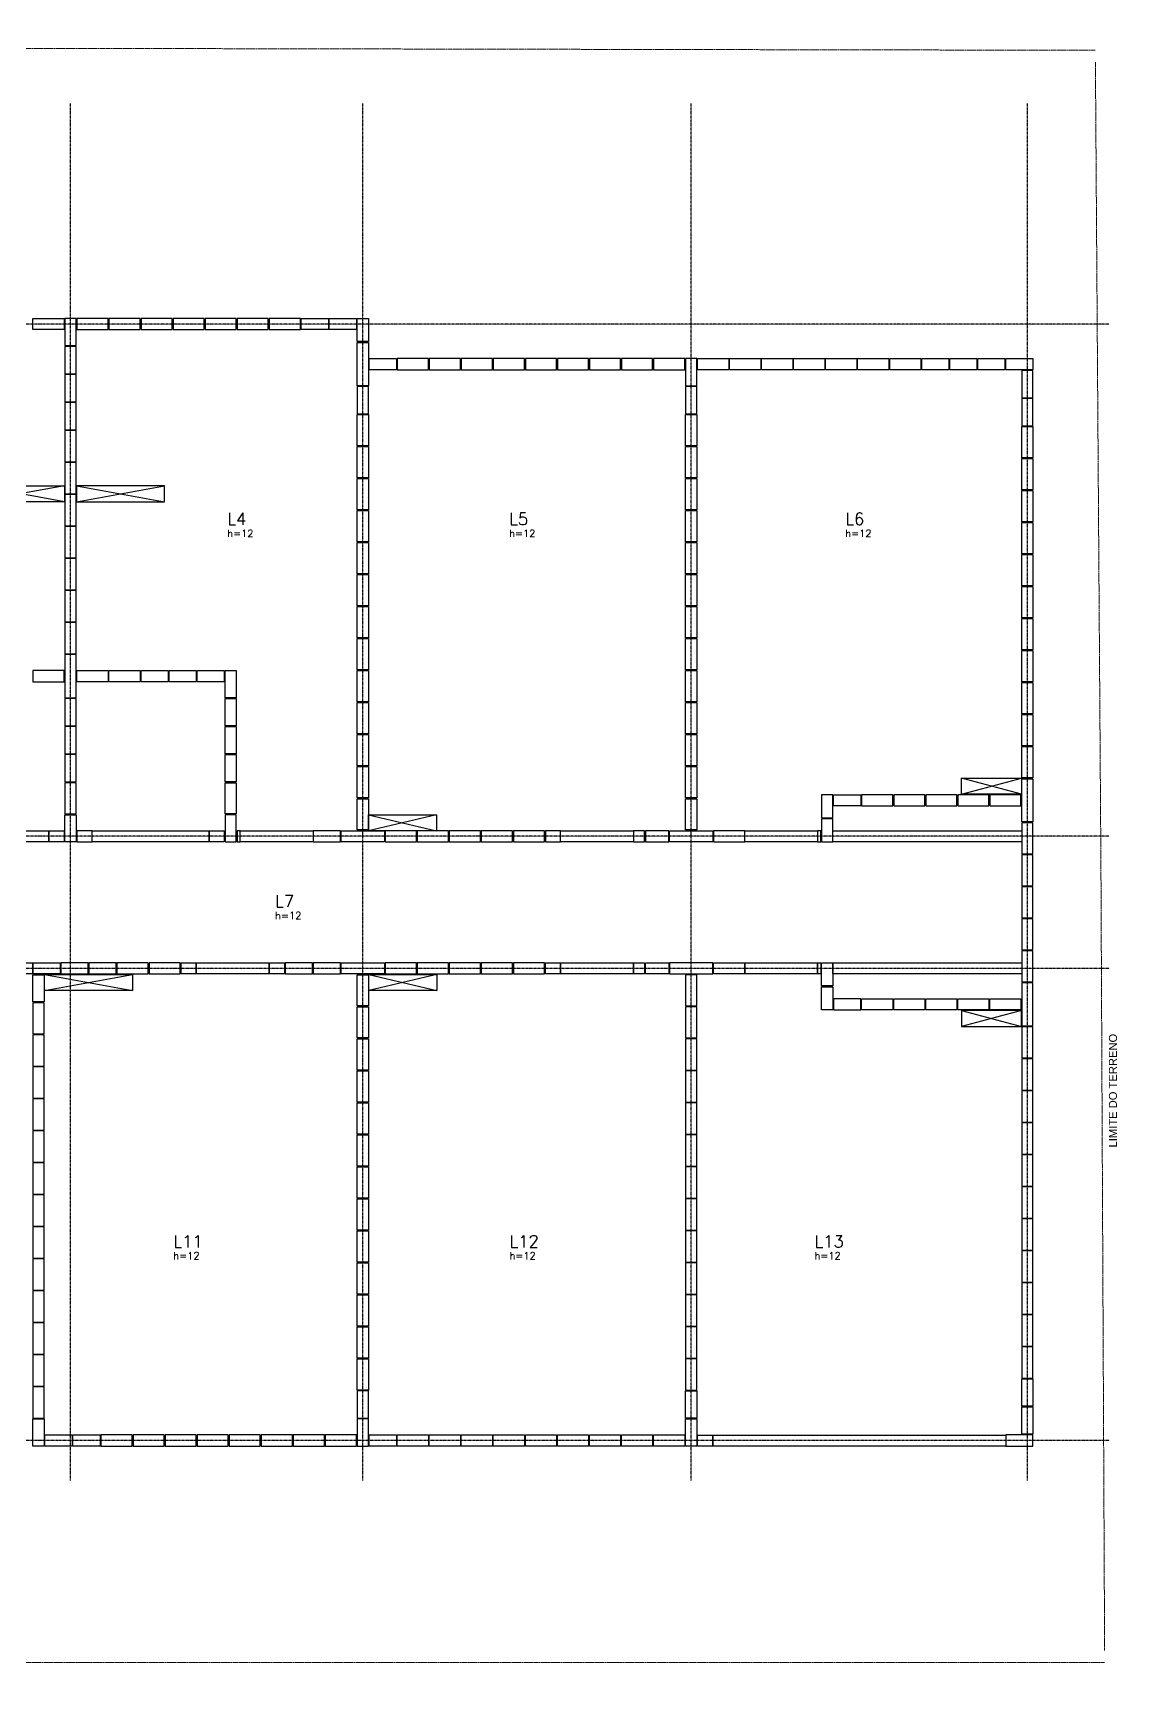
# Model space of a CAD drawing. Extents: x -39962 to 7293, y 37164 to 43490.
# Drawn here: x 1977 to 3331, y 41388 to 43443 of the extents above; entities that cross this region are included whole.
import ezdxf

# ---------------------------------------------------------------- set-up
doc = ezdxf.new("R2010")
doc.units = 0
doc.linetypes.add('AXES', pattern=[0.54, 0.3, -0.08, 0.08, -0.08])
doc.linetypes.add('Double dash', pattern=[55, 20, -5, 10, -5, 10, -5])
doc.layers.get('0').update_dxf_attribs({"linetype": 'CONTINUOUS'})
for name, color, linetype in [('EIXOS', 1, 'AXES'), ('L-D', 2, 'CONTINUOUS'), ('L-N', 4, 'CONTINUOUS'), ('PENA_1', 1, 'CONTINUOUS'), ('VIGA', 3, 'CONTINUOUS')]:
    doc.layers.add(name, color=color, linetype=linetype)
doc.layers.add('GEN-___-___-TXT', color=7, linetype='CONTINUOUS', lineweight=9)
doc.layers.add('TLV-DVI-___-CNT', color=7, linetype='Double dash', lineweight=9)
doc.styles.add('Arial_8', font='arial.ttf', dxfattribs={"height": 87.5})
doc.styles.get("Standard").update_dxf_attribs({"font": 'ROMANS.SHX'})
doc.styles.add('Texto1', font='romans.shx', dxfattribs={"height": 9})

# ---------------------------------------------------------------- blocks, each defined once
blk = doc.blocks.new('Family - ___-2103959-PLANTA INFERIOR 2')
at = {"layer": 'TLV-DVI-___-CNT', "color": 1, "true_color": 0xff0000}
for p, q in [((-48652, 10030), (-48636, 5184)), ((-34123, 10030), (-48652, 10030)), ((-34123, 10030), (-30001, 10030)), ((-30001, 10030), (-17649, 10007)), ((-17579, -196), (-17648, 9857)), ((-48636, 5184), (-48574, 209)), ((-48574, 209), (-48253, -10145)), ((-17533, -9986), (-17579, -196)), ((-48253, -10145), (-43762, -10145)), ((-43762, -10145), (-42134, -10145)), ((-42134, -10145), (-36285, -10123)), ((-36285, -10123), (-34522, -10128)), ((-34522, -10128), (-32077, -10136)), ((-32077, -10136), (-18942, -10136)), ((-18942, -10136), (-17533, -10136))]:
    blk.add_line(p, q, dxfattribs=at)
blk = doc.blocks.new('A$C8a1ee3b4')
at = {"layer": 'TLV-DVI-___-CNT', "color": 1, "true_color": 0xff0000, "xscale": 0.1, "yscale": 0.1, "zscale": 0.1}
blk.add_blockref('Family - ___-2103959-PLANTA INFERIOR 2', (4865.2, 1037.1), dxfattribs=at)
at = {"layer": 'GEN-___-___-TXT', "char_height": 10, "width": 174.768, "attachment_point": 1, "style": 'Arial_8'}
for insert in [(89.4, 2059.4), (195.1, 14.1)]:
    blk.add_mtext('LIMITE DO TERRENO', dxfattribs=dict(at, insert=insert))
at = {"layer": 'GEN-___-___-TXT', "char_height": 10, "width": 174.768, "attachment_point": 1, "rotation": 90, "style": 'Arial_8'}
for insert in [(3117.3, 667), (8.5, 373.9)]:
    blk.add_mtext('LIMITE DO TERRENO', dxfattribs=dict(at, insert=insert))
blk = doc.blocks.new('A$Cf9bf1722')
for points in [[(1084.5, -159), (1194.5, -159), (1194.5, -179), (1084.5, -179)], [(1319.5, -159), (1209.5, -159), (1209.5, -179), (1319.5, -179)], [(414.5, -520), (489.5, -520), (489.5, -540), (414.5, -540)], [(2389.5, -544.5), (2314.5, -544.5), (2314.5, -524.5), (2389.5, -524.5)], [(14.5, -568.7), (99.5, -568.7), (99.5, -588.7), (14.5, -588.7)], [(1574, -570), (1659, -570), (1659, -590), (1574, -590)], [(-25.5, -789), (59.5, -789), (59.5, -769), (-25.5, -769)], [(1169.5, -769.5), (1279.5, -769.5), (1279.5, -789.5), (1169.5, -789.5)], [(1574.5, -769.5), (1659.5, -769.5), (1659.5, -789.5), (1574.5, -789.5)], [(2389.5, -814.5), (2314.5, -814.5), (2314.5, -834.5), (2389.5, -834.5)], [(374.5, -839.5), (449.5, -839.5), (449.5, -859.5), (374.5, -859.5)]]:
    blk.add_lwpolyline(points, close=True)
at = {"layer": 'PENA_1'}
for p, q in [((1194.5, -159), (1084.5, -179)), ((1194.5, -179), (1084.5, -159)), ((1209.5, -159), (1319.5, -179)), ((1209.5, -179), (1319.5, -159)), ((489.5, -540), (414.5, -520)), ((414.5, -540), (489.5, -520)), ((2314.5, -544.5), (2389.5, -524.5)), ((2389.5, -544.5), (2314.5, -524.5)), ((99.5, -588.7), (14.5, -568.7)), ((14.5, -588.7), (99.5, -568.7)), ((1659, -570), (1574, -590)), ((1574, -570), (1659, -590)), ((59.5, -769), (-25.5, -789)), ((-25.5, -769), (59.5, -789)), ((1659.5, -769.5), (1574.5, -789.5)), ((1574.5, -769.5), (1659.5, -789.5)), ((2314.5, -814.5), (2389.5, -834.5)), ((2389.5, -814.5), (2314.5, -834.5)), ((449.5, -839.5), (374.5, -859.5)), ((374.5, -839.5), (449.5, -859.5))]:
    blk.add_line(p, q, dxfattribs=at)
for points in [[(1169.5, -789.5), (1279.5, -769.5)], [(1169.5, -769.5), (1279.5, -789.5)]]:
    blk.add_lwpolyline(points, dxfattribs=at)

msp = doc.modelspace()

# ---------------------------------------------------------------- linework, layer by layer
for points in [[(1976.51, 43086.59), (2015.51, 43086.59), (2015.51, 43072.59), (1976.51, 43072.59), (1976.51, 43086.59)], [(2016.51, 43086.59), (2016.51, 43052.59), (2030.51, 43052.59), (2030.51, 43086.59), (2016.51, 43086.59)], [(2070.51, 43086.59), (2031.51, 43086.59), (2031.51, 43072.59), (2070.51, 43072.59), (2070.51, 43086.59)], [(2110.51, 43086.59), (2071.51, 43086.59), (2071.51, 43072.59), (2110.51, 43072.59), (2110.51, 43086.59)], [(2150.51, 43086.59), (2111.51, 43086.59), (2111.51, 43072.59), (2150.51, 43072.59), (2150.51, 43086.59)], [(2190.51, 43086.59), (2151.51, 43086.59), (2151.51, 43072.59), (2190.51, 43072.59), (2190.51, 43086.59)], [(2230.51, 43086.59), (2191.51, 43086.59), (2191.51, 43072.59), (2230.51, 43072.59), (2230.51, 43086.59)], [(2270.51, 43086.59), (2231.51, 43086.59), (2231.51, 43072.59), (2270.51, 43072.59), (2270.51, 43086.59)], [(2310.51, 43086.59), (2271.51, 43086.59), (2271.51, 43072.59), (2310.51, 43072.59), (2310.51, 43086.59)], [(2311.51, 43086.59), (2345.51, 43086.59), (2345.51, 43072.59), (2311.51, 43072.59), (2311.51, 43086.59)], [(2346.51, 43086.59), (2380.51, 43086.59), (2380.51, 43072.59), (2346.51, 43072.59), (2346.51, 43086.59)], [(2381.51, 43057.59), (2381.51, 43086.59), (2395.51, 43086.59), (2395.51, 43057.59), (2381.51, 43057.59)], [(2016.51, 43051.59), (2016.51, 43017.59), (2030.51, 43017.59), (2030.51, 43051.59), (2016.51, 43051.59)], [(2381.51, 43002.59), (2381.51, 43056.59), (2395.51, 43056.59), (2395.51, 43002.59), (2381.51, 43002.59)], [(2430.51, 43022.59), (2396.51, 43022.59), (2396.51, 43036.59), (2430.51, 43036.59), (2430.51, 43022.59)], [(2431.51, 43022.59), (2470.51, 43022.59), (2470.51, 43036.59), (2431.51, 43036.59), (2431.51, 43022.59)], [(2471.51, 43022.59), (2510.51, 43022.59), (2510.51, 43036.59), (2471.51, 43036.59), (2471.51, 43022.59)], [(2511.51, 43022.59), (2550.51, 43022.59), (2550.51, 43036.59), (2511.51, 43036.59), (2511.51, 43022.59)], [(2551.51, 43022.59), (2590.51, 43022.59), (2590.51, 43036.59), (2551.51, 43036.59), (2551.51, 43022.59)], [(2591.51, 43022.59), (2630.51, 43022.59), (2630.51, 43036.59), (2591.51, 43036.59), (2591.51, 43022.59)], [(2631.51, 43022.59), (2670.51, 43022.59), (2670.51, 43036.59), (2631.51, 43036.59), (2631.51, 43022.59)], [(2671.51, 43022.59), (2710.51, 43022.59), (2710.51, 43036.59), (2671.51, 43036.59), (2671.51, 43022.59)], [(2711.51, 43022.59), (2750.51, 43022.59), (2750.51, 43036.59), (2711.51, 43036.59), (2711.51, 43022.59)], [(2751.51, 43022.59), (2790.51, 43022.59), (2790.51, 43036.59), (2751.51, 43036.59), (2751.51, 43022.59)], [(2791.51, 43036.59), (2791.51, 43002.59), (2805.51, 43002.59), (2805.51, 43036.59), (2791.51, 43036.59)], [(2845.51, 43022.59), (2806.51, 43022.59), (2806.51, 43036.59), (2845.51, 43036.59), (2845.51, 43022.59)], [(2885.51, 43022.59), (2846.51, 43022.59), (2846.51, 43036.59), (2885.51, 43036.59), (2885.51, 43022.59)], [(2925.51, 43022.59), (2886.51, 43022.59), (2886.51, 43036.59), (2925.51, 43036.59), (2925.51, 43022.59)], [(2965.51, 43022.59), (2926.51, 43022.59), (2926.51, 43036.59), (2965.51, 43036.59), (2965.51, 43022.59)], [(3005.51, 43022.59), (2966.51, 43022.59), (2966.51, 43036.59), (3005.51, 43036.59), (3005.51, 43022.59)], [(3045.51, 43022.59), (3006.51, 43022.59), (3006.51, 43036.59), (3045.51, 43036.59), (3045.51, 43022.59)], [(3085.51, 43022.59), (3046.51, 43022.59), (3046.51, 43036.59), (3085.51, 43036.59), (3085.51, 43022.59)], [(3120.51, 43022.59), (3086.51, 43022.59), (3086.51, 43036.59), (3120.51, 43036.59), (3120.51, 43022.59)], [(3155.51, 43022.59), (3121.51, 43022.59), (3121.51, 43036.59), (3155.51, 43036.59), (3155.51, 43022.59)], [(3190.51, 43022.59), (3156.51, 43022.59), (3156.51, 43036.59), (3190.51, 43036.59), (3190.51, 43022.59)], [(3225.51, 43022.59), (3191.51, 43022.59), (3191.51, 43036.59), (3225.51, 43036.59), (3225.51, 43022.59)], [(2016.51, 43016.59), (2016.51, 42982.59), (2030.51, 42982.59), (2030.51, 43016.59), (2016.51, 43016.59)], [(2381.51, 43001.59), (2381.51, 42967.59), (2395.51, 42967.59), (2395.51, 43001.59), (2381.51, 43001.59)], [(2791.51, 43001.59), (2791.51, 42967.59), (2805.51, 42967.59), (2805.51, 43001.59), (2791.51, 43001.59)], [(3225.51, 42987.59), (3225.51, 43021.59), (3211.51, 43021.59), (3211.51, 42987.59), (3225.51, 42987.59)], [(2016.51, 42981.59), (2016.51, 42947.59), (2030.51, 42947.59), (2030.51, 42981.59), (2016.51, 42981.59)], [(3225.51, 42952.59), (3225.51, 42986.59), (3211.51, 42986.59), (3211.51, 42952.59), (3225.51, 42952.59)], [(2395.51, 42966.59), (2395.51, 42927.59), (2381.51, 42927.59), (2381.51, 42966.59), (2395.51, 42966.59)], [(2805.51, 42966.59), (2805.51, 42927.59), (2791.51, 42927.59), (2791.51, 42966.59), (2805.51, 42966.59)], [(2016.51, 42946.59), (2016.51, 42907.59), (2030.51, 42907.59), (2030.51, 42946.59), (2016.51, 42946.59)], [(3225.51, 42951.59), (3225.51, 42912.59), (3211.51, 42912.59), (3211.51, 42951.59), (3225.51, 42951.59)], [(2395.51, 42926.59), (2395.51, 42887.59), (2381.51, 42887.59), (2381.51, 42926.59), (2395.51, 42926.59)], [(2805.51, 42926.59), (2805.51, 42887.59), (2791.51, 42887.59), (2791.51, 42926.59), (2805.51, 42926.59)], [(2016.51, 42906.59), (2016.51, 42867.59), (2030.51, 42867.59), (2030.51, 42906.59), (2016.51, 42906.59)], [(3225.51, 42911.59), (3225.51, 42872.59), (3211.51, 42872.59), (3211.51, 42911.59), (3225.51, 42911.59)], [(2395.51, 42886.59), (2395.51, 42847.59), (2381.51, 42847.59), (2381.51, 42886.59), (2395.51, 42886.59)], [(2805.51, 42886.59), (2805.51, 42847.59), (2791.51, 42847.59), (2791.51, 42886.59), (2805.51, 42886.59)], [(2016.51, 42866.59), (2016.51, 42827.59), (2030.51, 42827.59), (2030.51, 42866.59), (2016.51, 42866.59)], [(3225.51, 42871.59), (3225.51, 42832.59), (3211.51, 42832.59), (3211.51, 42871.59), (3225.51, 42871.59)], [(2395.51, 42846.59), (2395.51, 42807.59), (2381.51, 42807.59), (2381.51, 42846.59), (2395.51, 42846.59)], [(2805.51, 42846.59), (2805.51, 42807.59), (2791.51, 42807.59), (2791.51, 42846.59), (2805.51, 42846.59)], [(2016.51, 42826.59), (2016.51, 42787.59), (2030.51, 42787.59), (2030.51, 42826.59), (2016.51, 42826.59)], [(3225.51, 42831.59), (3225.51, 42792.59), (3211.51, 42792.59), (3211.51, 42831.59), (3225.51, 42831.59)], [(2395.51, 42806.59), (2395.51, 42767.59), (2381.51, 42767.59), (2381.51, 42806.59), (2395.51, 42806.59)], [(2805.51, 42806.59), (2805.51, 42767.59), (2791.51, 42767.59), (2791.51, 42806.59), (2805.51, 42806.59)], [(2016.51, 42786.59), (2016.51, 42747.59), (2030.51, 42747.59), (2030.51, 42786.59), (2016.51, 42786.59)], [(3225.51, 42791.59), (3225.51, 42752.59), (3211.51, 42752.59), (3211.51, 42791.59), (3225.51, 42791.59)], [(2395.51, 42766.59), (2395.51, 42727.59), (2381.51, 42727.59), (2381.51, 42766.59), (2395.51, 42766.59)], [(2805.51, 42766.59), (2805.51, 42727.59), (2791.51, 42727.59), (2791.51, 42766.59), (2805.51, 42766.59)], [(2016.51, 42746.59), (2016.51, 42707.59), (2030.51, 42707.59), (2030.51, 42746.59), (2016.51, 42746.59)], [(3225.51, 42751.59), (3225.51, 42712.59), (3211.51, 42712.59), (3211.51, 42751.59), (3225.51, 42751.59)], [(2395.51, 42726.59), (2395.51, 42687.59), (2381.51, 42687.59), (2381.51, 42726.59), (2395.51, 42726.59)], [(2805.51, 42726.59), (2805.51, 42687.59), (2791.51, 42687.59), (2791.51, 42726.59), (2805.51, 42726.59)], [(2016.51, 42706.59), (2016.51, 42667.59), (2030.51, 42667.59), (2030.51, 42706.59), (2016.51, 42706.59)], [(3225.51, 42711.59), (3225.51, 42672.59), (3211.51, 42672.59), (3211.51, 42711.59), (3225.51, 42711.59)], [(2395.51, 42686.59), (2395.51, 42647.59), (2381.51, 42647.59), (2381.51, 42686.59), (2395.51, 42686.59)], [(2805.51, 42686.59), (2805.51, 42647.59), (2791.51, 42647.59), (2791.51, 42686.59), (2805.51, 42686.59)], [(2016.51, 42666.59), (2016.51, 42612.59), (2030.51, 42612.59), (2030.51, 42666.59), (2016.51, 42666.59)], [(3225.51, 42671.59), (3225.51, 42632.59), (3211.51, 42632.59), (3211.51, 42671.59), (3225.51, 42671.59)], [(1976.51, 42632.59), (2015.51, 42632.59), (2015.51, 42646.59), (1976.51, 42646.59), (1976.51, 42632.59)], [(2070.51, 42632.59), (2031.51, 42632.59), (2031.51, 42646.59), (2070.51, 42646.59), (2070.51, 42632.59)], [(2110.51, 42632.59), (2071.51, 42632.59), (2071.51, 42646.59), (2110.51, 42646.59), (2110.51, 42632.59)], [(2111.51, 42646.59), (2145.51, 42646.59), (2145.51, 42632.59), (2111.51, 42632.59), (2111.51, 42646.59)], [(2146.51, 42646.59), (2180.51, 42646.59), (2180.51, 42632.59), (2146.51, 42632.59), (2146.51, 42646.59)], [(2181.51, 42646.59), (2215.51, 42646.59), (2215.51, 42632.59), (2181.51, 42632.59), (2181.51, 42646.59)], [(2230.51, 42646.59), (2230.51, 42612.59), (2216.51, 42612.59), (2216.51, 42646.59), (2230.51, 42646.59)], [(2395.51, 42646.59), (2395.51, 42607.59), (2381.51, 42607.59), (2381.51, 42646.59), (2395.51, 42646.59)], [(2805.51, 42646.59), (2805.51, 42607.59), (2791.51, 42607.59), (2791.51, 42646.59), (2805.51, 42646.59)], [(3225.51, 42631.59), (3225.51, 42592.59), (3211.51, 42592.59), (3211.51, 42631.59), (3225.51, 42631.59)], [(2016.51, 42611.59), (2016.51, 42577.59), (2030.51, 42577.59), (2030.51, 42611.59), (2016.51, 42611.59)], [(2230.51, 42611.59), (2230.51, 42577.59), (2216.51, 42577.59), (2216.51, 42611.59), (2230.51, 42611.59)], [(2395.51, 42606.59), (2395.51, 42567.59), (2381.51, 42567.59), (2381.51, 42606.59), (2395.51, 42606.59)], [(2805.51, 42606.59), (2805.51, 42567.59), (2791.51, 42567.59), (2791.51, 42606.59), (2805.51, 42606.59)], [(3225.51, 42591.59), (3225.51, 42552.59), (3211.51, 42552.59), (3211.51, 42591.59), (3225.51, 42591.59)], [(2016.51, 42576.59), (2016.51, 42542.59), (2030.51, 42542.59), (2030.51, 42576.59), (2016.51, 42576.59)], [(2230.51, 42576.59), (2230.51, 42542.59), (2216.51, 42542.59), (2216.51, 42576.59), (2230.51, 42576.59)], [(2395.51, 42566.59), (2395.51, 42527.59), (2381.51, 42527.59), (2381.51, 42566.59), (2395.51, 42566.59)], [(2805.51, 42566.59), (2805.51, 42527.59), (2791.51, 42527.59), (2791.51, 42566.59), (2805.51, 42566.59)], [(3225.51, 42551.59), (3225.51, 42512.59), (3211.51, 42512.59), (3211.51, 42551.59), (3225.51, 42551.59)], [(2016.51, 42541.59), (2016.51, 42507.59), (2030.51, 42507.59), (2030.51, 42541.59), (2016.51, 42541.59)], [(2230.51, 42541.59), (2230.51, 42507.59), (2216.51, 42507.59), (2216.51, 42541.59), (2230.51, 42541.59)], [(2395.51, 42526.59), (2395.51, 42487.59), (2381.51, 42487.59), (2381.51, 42526.59), (2395.51, 42526.59)], [(2805.51, 42526.59), (2805.51, 42487.59), (2791.51, 42487.59), (2791.51, 42526.59), (2805.51, 42526.59)], [(3211.51, 42457.59), (3211.51, 42511.59), (3225.51, 42511.59), (3225.51, 42457.59), (3211.51, 42457.59)], [(2016.51, 42506.59), (2016.51, 42467.59), (2030.51, 42467.59), (2030.51, 42506.59), (2016.51, 42506.59)], [(2230.51, 42506.59), (2230.51, 42467.59), (2216.51, 42467.59), (2216.51, 42506.59), (2230.51, 42506.59)], [(2975.51, 42462.59), (2975.51, 42491.59), (2961.51, 42491.59), (2961.51, 42462.59), (2975.51, 42462.59)], [(3010.51, 42477.59), (2976.51, 42477.59), (2976.51, 42491.59), (3010.51, 42491.59), (3010.51, 42477.59)], [(3011.51, 42477.59), (3050.51, 42477.59), (3050.51, 42491.59), (3011.51, 42491.59), (3011.51, 42477.59)], [(3051.51, 42477.59), (3090.51, 42477.59), (3090.51, 42491.59), (3051.51, 42491.59), (3051.51, 42477.59)], [(3091.51, 42477.59), (3130.51, 42477.59), (3130.51, 42491.59), (3091.51, 42491.59), (3091.51, 42477.59)], [(3131.51, 42477.59), (3170.51, 42477.59), (3170.51, 42491.59), (3131.51, 42491.59), (3131.51, 42477.59)], [(3171.51, 42477.59), (3210.51, 42477.59), (3210.51, 42491.59), (3171.51, 42491.59), (3171.51, 42477.59)], [(2395.51, 42486.59), (2395.51, 42447.59), (2381.51, 42447.59), (2381.51, 42486.59), (2395.51, 42486.59)], [(2805.51, 42486.59), (2805.51, 42447.59), (2791.51, 42447.59), (2791.51, 42486.59), (2805.51, 42486.59)], [(1996.51, 42446.59), (2015.51, 42446.59), (2015.51, 42432.59), (1996.51, 42432.59), (1996.51, 42446.59)], [(2016.51, 42432.59), (2016.51, 42466.59), (2030.51, 42466.59), (2030.51, 42432.59), (2016.51, 42432.59)], [(2050.51, 42446.59), (2031.51, 42446.59), (2031.51, 42432.59), (2050.51, 42432.59), (2050.51, 42446.59)], [(2196.51, 42446.59), (2215.51, 42446.59), (2215.51, 42432.59), (2196.51, 42432.59), (2196.51, 42446.59)], [(2230.51, 42432.59), (2230.51, 42466.59), (2216.51, 42466.59), (2216.51, 42432.59), (2230.51, 42432.59)], [(2231.51, 42432.59), (2235.51, 42432.59), (2235.51, 42446.59), (2231.51, 42446.59), (2231.51, 42432.59)], [(2360.51, 42446.59), (2326.51, 42446.59), (2326.51, 42432.59), (2360.51, 42432.59), (2360.51, 42446.59)], [(2361.51, 42446.59), (2415.51, 42446.59), (2415.51, 42432.59), (2361.51, 42432.59), (2361.51, 42446.59)], [(2416.51, 42432.59), (2455.51, 42432.59), (2455.51, 42446.59), (2416.51, 42446.59), (2416.51, 42432.59)], [(2456.51, 42432.59), (2495.51, 42432.59), (2495.51, 42446.59), (2456.51, 42446.59), (2456.51, 42432.59)], [(2496.51, 42432.59), (2535.51, 42432.59), (2535.51, 42446.59), (2496.51, 42446.59), (2496.51, 42432.59)], [(2536.51, 42432.59), (2575.51, 42432.59), (2575.51, 42446.59), (2536.51, 42446.59), (2536.51, 42432.59)], [(2576.51, 42432.59), (2615.51, 42432.59), (2615.51, 42446.59), (2576.51, 42446.59), (2576.51, 42432.59)], [(2635.51, 42446.59), (2616.51, 42446.59), (2616.51, 42432.59), (2635.51, 42432.59), (2635.51, 42446.59)], [(2726.51, 42432.59), (2740.51, 42432.59), (2740.51, 42446.59), (2726.51, 42446.59), (2726.51, 42432.59)], [(2770.51, 42446.59), (2741.51, 42446.59), (2741.51, 42432.59), (2770.51, 42432.59), (2770.51, 42446.59)], [(2771.51, 42446.59), (2825.51, 42446.59), (2825.51, 42432.59), (2771.51, 42432.59), (2771.51, 42446.59)], [(2826.51, 42432.59), (2865.51, 42432.59), (2865.51, 42446.59), (2826.51, 42446.59), (2826.51, 42432.59)], [(2956.51, 42432.59), (2960.51, 42432.59), (2960.51, 42446.59), (2956.51, 42446.59), (2956.51, 42432.59)], [(2975.51, 42432.59), (2975.51, 42461.59), (2961.51, 42461.59), (2961.51, 42432.59), (2975.51, 42432.59)], [(3211.51, 42456.59), (3211.51, 42417.59), (3225.51, 42417.59), (3225.51, 42456.59), (3211.51, 42456.59)], [(3211.51, 42416.59), (3211.51, 42377.59), (3225.51, 42377.59), (3225.51, 42416.59), (3211.51, 42416.59)], [(3211.51, 42376.59), (3211.51, 42337.59), (3225.51, 42337.59), (3225.51, 42376.59), (3211.51, 42376.59)], [(3211.51, 42336.59), (3211.51, 42297.59), (3225.51, 42297.59), (3225.51, 42336.59), (3211.51, 42336.59)], [(3211.51, 42296.59), (3211.51, 42257.59), (3225.51, 42257.59), (3225.51, 42296.59), (3211.51, 42296.59)], [(1976.51, 42281.59), (2010.51, 42281.59), (2010.51, 42267.59), (1976.51, 42267.59), (1976.51, 42281.59)], [(1976.51, 42232.59), (1976.51, 42266.59), (1990.51, 42266.59), (1990.51, 42232.59), (1976.51, 42232.59)], [(2011.51, 42267.59), (2045.51, 42267.59), (2045.51, 42281.59), (2011.51, 42281.59), (2011.51, 42267.59)], [(2046.51, 42267.59), (2080.51, 42267.59), (2080.51, 42281.59), (2046.51, 42281.59), (2046.51, 42267.59)], [(2081.51, 42267.59), (2120.51, 42267.59), (2120.51, 42281.59), (2081.51, 42281.59), (2081.51, 42267.59)], [(2121.51, 42267.59), (2160.51, 42267.59), (2160.51, 42281.59), (2121.51, 42281.59), (2121.51, 42267.59)], [(2161.51, 42281.59), (2180.51, 42281.59), (2180.51, 42267.59), (2161.51, 42267.59), (2161.51, 42281.59)], [(2271.51, 42281.59), (2290.51, 42281.59), (2290.51, 42267.59), (2271.51, 42267.59), (2271.51, 42281.59)], [(2325.51, 42281.59), (2291.51, 42281.59), (2291.51, 42267.59), (2325.51, 42267.59), (2325.51, 42281.59)], [(2360.51, 42281.59), (2326.51, 42281.59), (2326.51, 42267.59), (2360.51, 42267.59), (2360.51, 42281.59)], [(2361.51, 42281.59), (2415.51, 42281.59), (2415.51, 42267.59), (2361.51, 42267.59), (2361.51, 42281.59)], [(2395.51, 42266.59), (2395.51, 42227.59), (2381.51, 42227.59), (2381.51, 42266.59), (2395.51, 42266.59)], [(2416.51, 42267.59), (2455.51, 42267.59), (2455.51, 42281.59), (2416.51, 42281.59), (2416.51, 42267.59)], [(2456.51, 42267.59), (2495.51, 42267.59), (2495.51, 42281.59), (2456.51, 42281.59), (2456.51, 42267.59)], [(2496.51, 42267.59), (2535.51, 42267.59), (2535.51, 42281.59), (2496.51, 42281.59), (2496.51, 42267.59)], [(2536.51, 42267.59), (2575.51, 42267.59), (2575.51, 42281.59), (2536.51, 42281.59), (2536.51, 42267.59)], [(2576.51, 42267.59), (2615.51, 42267.59), (2615.51, 42281.59), (2576.51, 42281.59), (2576.51, 42267.59)], [(2616.51, 42281.59), (2635.51, 42281.59), (2635.51, 42267.59), (2616.51, 42267.59), (2616.51, 42281.59)], [(2726.51, 42281.59), (2740.51, 42281.59), (2740.51, 42267.59), (2726.51, 42267.59), (2726.51, 42281.59)], [(2770.51, 42267.59), (2741.51, 42267.59), (2741.51, 42281.59), (2770.51, 42281.59), (2770.51, 42267.59)], [(2771.51, 42267.59), (2825.51, 42267.59), (2825.51, 42281.59), (2771.51, 42281.59), (2771.51, 42267.59)], [(2805.51, 42227.59), (2805.51, 42266.59), (2791.51, 42266.59), (2791.51, 42227.59), (2805.51, 42227.59)], [(2826.51, 42281.59), (2865.51, 42281.59), (2865.51, 42267.59), (2826.51, 42267.59), (2826.51, 42281.59)], [(2956.51, 42281.59), (2960.51, 42281.59), (2960.51, 42267.59), (2956.51, 42267.59), (2956.51, 42281.59)], [(2975.51, 42281.59), (2975.51, 42252.59), (2961.51, 42252.59), (2961.51, 42281.59), (2975.51, 42281.59)], [(2975.51, 42251.59), (2975.51, 42222.59), (2961.51, 42222.59), (2961.51, 42251.59), (2975.51, 42251.59)], [(3211.51, 42256.59), (3211.51, 42202.59), (3225.51, 42202.59), (3225.51, 42256.59), (3211.51, 42256.59)], [(1990.51, 42192.59), (1990.51, 42231.59), (1976.51, 42231.59), (1976.51, 42192.59), (1990.51, 42192.59)], [(2395.51, 42226.59), (2395.51, 42187.59), (2381.51, 42187.59), (2381.51, 42226.59), (2395.51, 42226.59)], [(2805.51, 42187.59), (2805.51, 42226.59), (2791.51, 42226.59), (2791.51, 42187.59), (2805.51, 42187.59)], [(3010.51, 42236.59), (2976.51, 42236.59), (2976.51, 42222.59), (3010.51, 42222.59), (3010.51, 42236.59)], [(3011.51, 42236.59), (3050.51, 42236.59), (3050.51, 42222.59), (3011.51, 42222.59), (3011.51, 42236.59)], [(3051.51, 42236.59), (3090.51, 42236.59), (3090.51, 42222.59), (3051.51, 42222.59), (3051.51, 42236.59)], [(3091.51, 42236.59), (3130.51, 42236.59), (3130.51, 42222.59), (3091.51, 42222.59), (3091.51, 42236.59)], [(3131.51, 42236.59), (3170.51, 42236.59), (3170.51, 42222.59), (3131.51, 42222.59), (3131.51, 42236.59)], [(3171.51, 42236.59), (3210.51, 42236.59), (3210.51, 42222.59), (3171.51, 42222.59), (3171.51, 42236.59)], [(3225.51, 42162.59), (3225.51, 42201.59), (3211.51, 42201.59), (3211.51, 42162.59), (3225.51, 42162.59)], [(1990.51, 42152.59), (1990.51, 42191.59), (1976.51, 42191.59), (1976.51, 42152.59), (1990.51, 42152.59)], [(2395.51, 42186.59), (2395.51, 42147.59), (2381.51, 42147.59), (2381.51, 42186.59), (2395.51, 42186.59)], [(2805.51, 42147.59), (2805.51, 42186.59), (2791.51, 42186.59), (2791.51, 42147.59), (2805.51, 42147.59)], [(3225.51, 42122.59), (3225.51, 42161.59), (3211.51, 42161.59), (3211.51, 42122.59), (3225.51, 42122.59)], [(1990.51, 42112.59), (1990.51, 42151.59), (1976.51, 42151.59), (1976.51, 42112.59), (1990.51, 42112.59)], [(2395.51, 42146.59), (2395.51, 42107.59), (2381.51, 42107.59), (2381.51, 42146.59), (2395.51, 42146.59)], [(2805.51, 42107.59), (2805.51, 42146.59), (2791.51, 42146.59), (2791.51, 42107.59), (2805.51, 42107.59)], [(3225.51, 42082.59), (3225.51, 42121.59), (3211.51, 42121.59), (3211.51, 42082.59), (3225.51, 42082.59)], [(1990.51, 42072.59), (1990.51, 42111.59), (1976.51, 42111.59), (1976.51, 42072.59), (1990.51, 42072.59)], [(2395.51, 42106.59), (2395.51, 42067.59), (2381.51, 42067.59), (2381.51, 42106.59), (2395.51, 42106.59)], [(2805.51, 42067.59), (2805.51, 42106.59), (2791.51, 42106.59), (2791.51, 42067.59), (2805.51, 42067.59)], [(3225.51, 42042.59), (3225.51, 42081.59), (3211.51, 42081.59), (3211.51, 42042.59), (3225.51, 42042.59)], [(1990.51, 42032.59), (1990.51, 42071.59), (1976.51, 42071.59), (1976.51, 42032.59), (1990.51, 42032.59)], [(2395.51, 42066.59), (2395.51, 42027.59), (2381.51, 42027.59), (2381.51, 42066.59), (2395.51, 42066.59)], [(2805.51, 42027.59), (2805.51, 42066.59), (2791.51, 42066.59), (2791.51, 42027.59), (2805.51, 42027.59)], [(3225.51, 42002.59), (3225.51, 42041.59), (3211.51, 42041.59), (3211.51, 42002.59), (3225.51, 42002.59)], [(1990.51, 41992.59), (1990.51, 42031.59), (1976.51, 42031.59), (1976.51, 41992.59), (1990.51, 41992.59)], [(2395.51, 42026.59), (2395.51, 41987.59), (2381.51, 41987.59), (2381.51, 42026.59), (2395.51, 42026.59)], [(2805.51, 41987.59), (2805.51, 42026.59), (2791.51, 42026.59), (2791.51, 41987.59), (2805.51, 41987.59)], [(3225.51, 41962.59), (3225.51, 42001.59), (3211.51, 42001.59), (3211.51, 41962.59), (3225.51, 41962.59)], [(1990.51, 41952.59), (1990.51, 41991.59), (1976.51, 41991.59), (1976.51, 41952.59), (1990.51, 41952.59)], [(2395.51, 41986.59), (2395.51, 41947.59), (2381.51, 41947.59), (2381.51, 41986.59), (2395.51, 41986.59)], [(2805.51, 41947.59), (2805.51, 41986.59), (2791.51, 41986.59), (2791.51, 41947.59), (2805.51, 41947.59)], [(3225.51, 41922.59), (3225.51, 41961.59), (3211.51, 41961.59), (3211.51, 41922.59), (3225.51, 41922.59)], [(1990.51, 41912.59), (1990.51, 41951.59), (1976.51, 41951.59), (1976.51, 41912.59), (1990.51, 41912.59)], [(2395.51, 41946.59), (2395.51, 41907.59), (2381.51, 41907.59), (2381.51, 41946.59), (2395.51, 41946.59)], [(2805.51, 41907.59), (2805.51, 41946.59), (2791.51, 41946.59), (2791.51, 41907.59), (2805.51, 41907.59)], [(3225.51, 41882.59), (3225.51, 41921.59), (3211.51, 41921.59), (3211.51, 41882.59), (3225.51, 41882.59)], [(1990.51, 41872.59), (1990.51, 41911.59), (1976.51, 41911.59), (1976.51, 41872.59), (1990.51, 41872.59)], [(2395.51, 41906.59), (2395.51, 41867.59), (2381.51, 41867.59), (2381.51, 41906.59), (2395.51, 41906.59)], [(2805.51, 41867.59), (2805.51, 41906.59), (2791.51, 41906.59), (2791.51, 41867.59), (2805.51, 41867.59)], [(1990.51, 41832.59), (1990.51, 41871.59), (1976.51, 41871.59), (1976.51, 41832.59), (1990.51, 41832.59)], [(3225.51, 41842.59), (3225.51, 41881.59), (3211.51, 41881.59), (3211.51, 41842.59), (3225.51, 41842.59)], [(2395.51, 41866.59), (2395.51, 41827.59), (2381.51, 41827.59), (2381.51, 41866.59), (2395.51, 41866.59)], [(2805.51, 41827.59), (2805.51, 41866.59), (2791.51, 41866.59), (2791.51, 41827.59), (2805.51, 41827.59)], [(1990.51, 41792.59), (1990.51, 41831.59), (1976.51, 41831.59), (1976.51, 41792.59), (1990.51, 41792.59)], [(3225.51, 41802.59), (3225.51, 41841.59), (3211.51, 41841.59), (3211.51, 41802.59), (3225.51, 41802.59)], [(2395.51, 41826.59), (2395.51, 41787.59), (2381.51, 41787.59), (2381.51, 41826.59), (2395.51, 41826.59)], [(2805.51, 41787.59), (2805.51, 41826.59), (2791.51, 41826.59), (2791.51, 41787.59), (2805.51, 41787.59)], [(1990.51, 41752.59), (1990.51, 41791.59), (1976.51, 41791.59), (1976.51, 41752.59), (1990.51, 41752.59)], [(3225.51, 41762.59), (3225.51, 41801.59), (3211.51, 41801.59), (3211.51, 41762.59), (3225.51, 41762.59)], [(2395.51, 41786.59), (2395.51, 41747.59), (2381.51, 41747.59), (2381.51, 41786.59), (2395.51, 41786.59)], [(2805.51, 41747.59), (2805.51, 41786.59), (2791.51, 41786.59), (2791.51, 41747.59), (2805.51, 41747.59)], [(1990.51, 41712.59), (1990.51, 41751.59), (1976.51, 41751.59), (1976.51, 41712.59), (1990.51, 41712.59)], [(3225.51, 41761.59), (3225.51, 41727.59), (3211.51, 41727.59), (3211.51, 41761.59), (3225.51, 41761.59)], [(2395.51, 41712.59), (2395.51, 41746.59), (2381.51, 41746.59), (2381.51, 41712.59), (2395.51, 41712.59)], [(2791.51, 41712.59), (2791.51, 41746.59), (2805.51, 41746.59), (2805.51, 41712.59), (2791.51, 41712.59)], [(1976.51, 41677.59), (1976.51, 41711.59), (1990.51, 41711.59), (1990.51, 41677.59), (1976.51, 41677.59)], [(2395.51, 41677.59), (2395.51, 41711.59), (2381.51, 41711.59), (2381.51, 41677.59), (2395.51, 41677.59)], [(2791.51, 41677.59), (2791.51, 41711.59), (2805.51, 41711.59), (2805.51, 41677.59), (2791.51, 41677.59)], [(3225.51, 41726.59), (3225.51, 41692.59), (3211.51, 41692.59), (3211.51, 41726.59), (3225.51, 41726.59)], [(2025.51, 41677.59), (1991.51, 41677.59), (1991.51, 41691.59), (2025.51, 41691.59), (2025.51, 41677.59)], [(2060.51, 41677.59), (2026.51, 41677.59), (2026.51, 41691.59), (2060.51, 41691.59), (2060.51, 41677.59)], [(2061.51, 41677.59), (2100.51, 41677.59), (2100.51, 41691.59), (2061.51, 41691.59), (2061.51, 41677.59)], [(2101.51, 41677.59), (2140.51, 41677.59), (2140.51, 41691.59), (2101.51, 41691.59), (2101.51, 41677.59)], [(2141.51, 41677.59), (2180.51, 41677.59), (2180.51, 41691.59), (2141.51, 41691.59), (2141.51, 41677.59)], [(2181.51, 41677.59), (2220.51, 41677.59), (2220.51, 41691.59), (2181.51, 41691.59), (2181.51, 41677.59)], [(2221.51, 41677.59), (2260.51, 41677.59), (2260.51, 41691.59), (2221.51, 41691.59), (2221.51, 41677.59)], [(2261.51, 41677.59), (2300.51, 41677.59), (2300.51, 41691.59), (2261.51, 41691.59), (2261.51, 41677.59)], [(2301.51, 41677.59), (2340.51, 41677.59), (2340.51, 41691.59), (2301.51, 41691.59), (2301.51, 41677.59)], [(2341.51, 41677.59), (2380.51, 41677.59), (2380.51, 41691.59), (2341.51, 41691.59), (2341.51, 41677.59)], [(2430.51, 41677.59), (2396.51, 41677.59), (2396.51, 41691.59), (2430.51, 41691.59), (2430.51, 41677.59)], [(2431.51, 41691.59), (2470.51, 41691.59), (2470.51, 41677.59), (2431.51, 41677.59), (2431.51, 41691.59)], [(2471.51, 41691.59), (2510.51, 41691.59), (2510.51, 41677.59), (2471.51, 41677.59), (2471.51, 41691.59)], [(2511.51, 41691.59), (2550.51, 41691.59), (2550.51, 41677.59), (2511.51, 41677.59), (2511.51, 41691.59)], [(2551.51, 41691.59), (2590.51, 41691.59), (2590.51, 41677.59), (2551.51, 41677.59), (2551.51, 41691.59)], [(2591.51, 41691.59), (2630.51, 41691.59), (2630.51, 41677.59), (2591.51, 41677.59), (2591.51, 41691.59)], [(2631.51, 41691.59), (2670.51, 41691.59), (2670.51, 41677.59), (2631.51, 41677.59), (2631.51, 41691.59)], [(2671.51, 41691.59), (2710.51, 41691.59), (2710.51, 41677.59), (2671.51, 41677.59), (2671.51, 41691.59)], [(2711.51, 41691.59), (2750.51, 41691.59), (2750.51, 41677.59), (2711.51, 41677.59), (2711.51, 41691.59)], [(2751.51, 41691.59), (2790.51, 41691.59), (2790.51, 41677.59), (2751.51, 41677.59), (2751.51, 41691.59)], [(2806.51, 41691.56), (2825.51, 41691.56), (2825.51, 41677.56), (2806.51, 41677.56), (2806.51, 41691.56)], [(3225.51, 41691.59), (3191.51, 41691.59), (3191.51, 41677.59), (3225.51, 41677.59), (3225.51, 41691.59)]]:
    msp.add_lwpolyline(points)
for points in [[(1850.51, 42446.59), (1996.51, 42446.59), (1996.51, 42432.59), (1850.51, 42432.59)], [(2050.51, 42446.59), (2196.51, 42446.59), (2196.51, 42432.59), (2050.51, 42432.59)], [(2235.51, 42446.59), (2326.51, 42446.59), (2326.51, 42432.59), (2235.51, 42432.59)], [(2635.51, 42446.59), (2726.51, 42446.59), (2726.51, 42432.59), (2635.51, 42432.59)], [(2865.51, 42446.59), (2956.51, 42446.59), (2956.51, 42432.59), (2865.51, 42432.59)], [(2975.51, 42446.59), (3211.51, 42446.59), (3211.51, 42432.59), (2975.51, 42432.59)], [(1865.51, 42281.59), (1976.51, 42281.59), (1976.51, 42267.59), (1865.51, 42267.59)], [(2180.51, 42281.59), (2271.51, 42281.59), (2271.51, 42267.59), (2180.51, 42267.59)], [(2635.51, 42281.59), (2726.51, 42281.59), (2726.51, 42267.59), (2635.51, 42267.59)], [(2865.51, 42281.59), (2956.51, 42281.59), (2956.51, 42267.59), (2865.51, 42267.59)], [(2975.51, 42281.59), (3211.51, 42281.59), (3211.51, 42267.59), (2975.51, 42267.59)], [(2825.51, 41691.56), (3191.51, 41691.56), (3191.51, 41677.59), (2825.51, 41677.59)]]:
    msp.add_lwpolyline(points, close=True)
at = {"layer": 'EIXOS', "color": 244, "true_color": 0x991b1e}
for p, q in [((2023.51, 41634.64), (2023.51, 43355.31)), ((2388.51, 41634.64), (2388.51, 43355.31)), ((2798.51, 41634.64), (2798.51, 43355.31)), ((3218.51, 41634.64), (3218.51, 43355.31)), ((3320.81, 43079.59), (463.24, 43079.59)), ((3320.81, 42439.59), (463.24, 42439.59)), ((3320.81, 42274.59), (463.24, 42274.59)), ((3320.81, 41684.59), (463.24, 41684.59))]:
    msp.add_line(p, q, dxfattribs=at)

# ---------------------------------------------------------------- block references
msp.add_blockref('A$Cf9bf1722', (821.51, 43036.59))
at = {"layer": 'VIGA'}
msp.add_blockref('A$C8a1ee3b4', (203.06, 41383.83), dxfattribs=at)

# ---------------------------------------------------------------- texts
at = {"layer": 'L-D', "style": 'Texto1'}
for p in [(2219.25, 42813.61), (2571.23, 42813.61), (2991.09, 42813.61), (2278.91, 42336.07), (2151.88, 41910.99), (2571.74, 41910.99), (2952.58, 41910.99)]:
    msp.add_text('h=12', height=9, dxfattribs=at).set_placement(p)
at = {"layer": 'L-N'}
for s, p in [('L4', (2219.25, 42828.61)), ('L5', (2571.23, 42828.61)), ('L6', (2991.09, 42828.61)), ('L7', (2278.91, 42351.07)), ('L11', (2151.88, 41925.99)), ('L12', (2571.74, 41925.99)), ('L13', (2952.58, 41925.99))]:
    msp.add_text(s, height=15, dxfattribs=at).set_placement(p)

doc.saveas('drawing.dxf')
